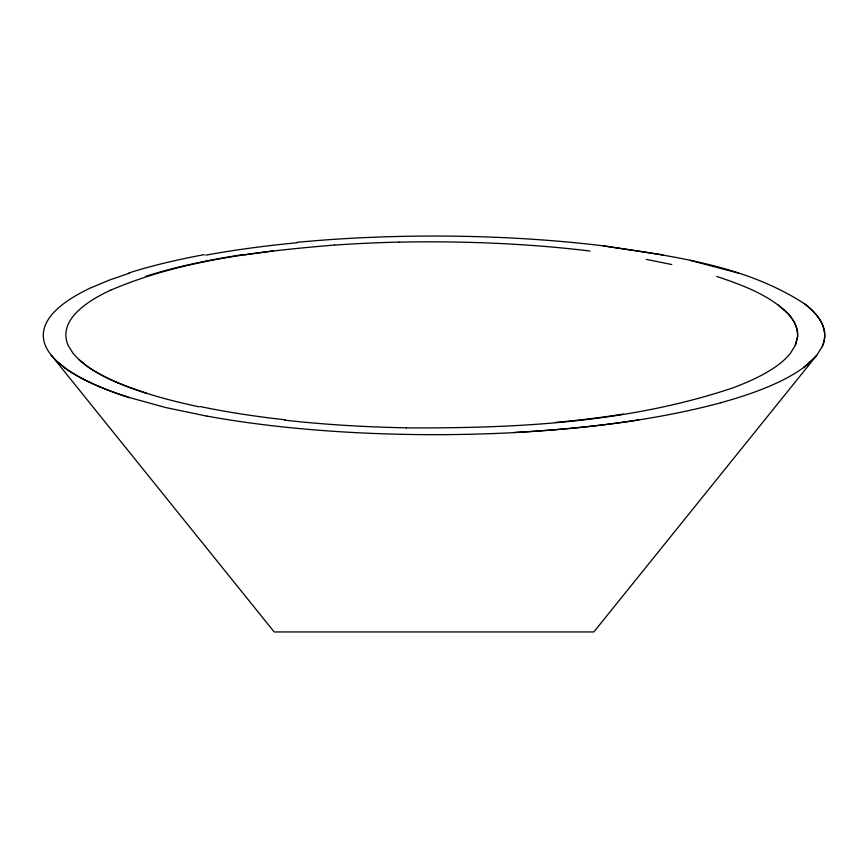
<?xml version="1.0" encoding="UTF-8"?>
<svg xmlns="http://www.w3.org/2000/svg" width="868" height="868" viewBox="0 0 868 868"><rect width="100%" height="100%" fill="white"/><g stroke="black" fill="none" stroke-linecap="round" stroke-linejoin="round"><path stroke-width="1.3" d="M406.408 427.902C515.766 428.369 627.564 423.052 732.082 388.148A381.009 94.525 0 0 0 790.26 353.493L795.283 345.421L797.453 337.272A385.403 95.621 0 0 0 787.363 312.947C767.909 294.241 741.815 284.932 716.729 276.436M795.283 345.421L797.529 337.272A390.068 96.825 -0.1 0 0 787.309 312.947L778.422 305.091M91.292 287.612A408.405 101.328 0 0 0 51.331 355.262L274.201 631.947L593.842 631.947L816.788 355.272L822.191 346.647A414.85 102.988 -0.1 0 0 804.397 303.626M816.788 355.272L803.616 367.641L810.604 361.804A408.275 101.328 0 0 1 781.753 380.585A399.627 99.082 0 0 1 720.95 402.676M91.357 287.623L109.249 280.136L129.69 273.062M110.909 290.086C181.379 259.912 258.783 251.438 334.484 245.036M721.08 402.709C653.637 420.752 583.904 428.488 514.344 432.524A385.479 95.643 0 0 0 638.685 419.928M244.461 254.823L273.192 250.885M296.867 242.346A382.734 94.959 0 0 1 603.271 245.85C671.908 256.179 744.809 265.033 804.267 303.637A409.295 101.545 0 0 1 822.18 346.647M603.271 245.861L663.022 254.899M207.018 416.173L165.723 407.537L129.516 397.577A403.056 100.004 0 0 1 65.328 368.216L57.418 361.804L51.212 355.272M646.269 259.38L671.756 264.534M199.011 406.832C171.463 400.897 144.034 393.736 117.983 382.821M690.255 260.389L738.31 273.062M146.367 393.237L131.48 388.148A379.609 94.178 0 0 1 86.344 365.656L78.977 359.634L73.194 353.493L68.192 345.421A387.454 96.131 0 0 1 66.565 329.102A382.983 95.079 0 0 1 110.724 290.064M57.418 361.804L65.306 368.227M78.977 359.634L86.333 365.656M623.332 414.112A366.654 91.758 0.1 0 1 555.39 422.434M590.023 251.047A359.623 89.295 0 0 0 464.521 242.237A355.609 87.896 0 0 0 398.933 242.172M334.549 245.091A356.9 88.482 0 0 1 398.922 242.118M145.889 276.263A370.766 92.724 0.1 0 1 243.637 254.487M117.885 382.831A385.414 95.805 -0.1 0 1 86.323 365.667M285.105 419.797A364.972 90.229 0 0 1 200.052 406.528M284.487 420.134A356.954 88.004 0 0 0 356.466 426.025A359.233 89.545 0 0 0 406.43 427.826M99.093 386.51A410 101.914 -0.1 0 1 65.284 368.227M129.299 397.62A407.092 101.317 -0.1 0 1 98.995 386.531M514.409 432.589A383.884 95.241 0 0 1 207.116 416.13M205.781 255.159A393.508 98.399 0.1 0 1 297.431 242.704M128.941 272.921A395.982 99.028 0.1 0 1 204.273 254.639"/></g></svg>
